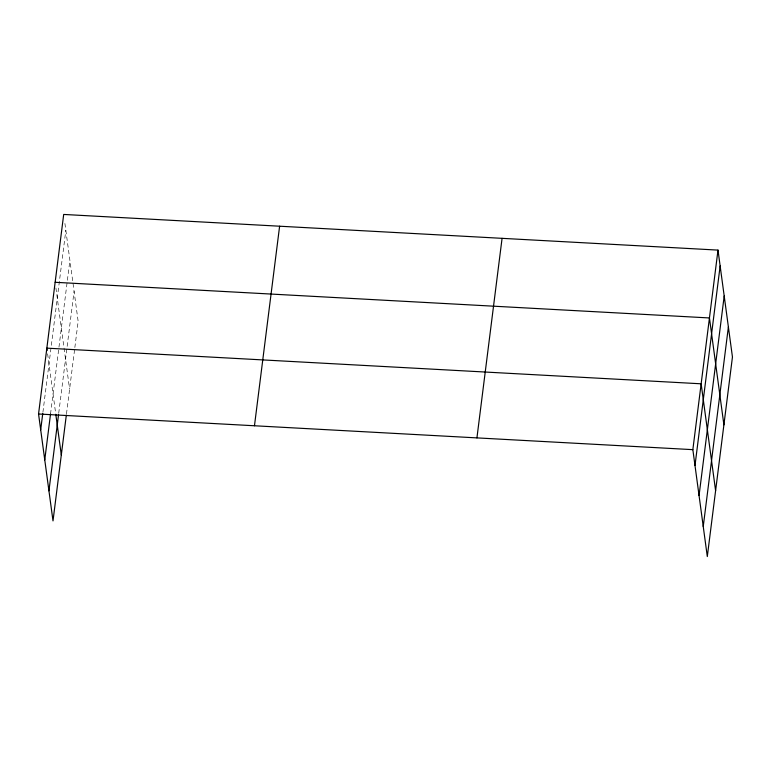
<?xml version="1.0" encoding="UTF-8"?>
<svg xmlns="http://www.w3.org/2000/svg" width="771" height="771" viewBox="0 0 771 771"><rect width="100%" height="100%" fill="white"/><g stroke="black" fill="none" stroke-linecap="round" stroke-linejoin="round"><path stroke-width="0.58" stroke-dasharray="3.85 2.89" d="M42.916 412.206L65.834 230.288M50.529 414.027L69.901 260.338M58.721 413.237L74.083 291.293M66.489 413.882L74.7 348.714M74.845 347.528L78.15 321.343L64.61 221.238M55.907 287.949L69.602 389.191M47.609 353.802L55.628 413.092"/><path stroke-width="1.16" d="M66.335 415.058L53.006 520.897L38.55 413.998L63.694 214.444L717.994 250.103L732.45 357.002L707.306 556.556L692.85 449.657L717.994 250.103M40.69 429.852L42.771 413.381M44.757 459.892L50.529 414.027M48.939 490.848L58.577 414.413M254.469 425.765L279.613 226.211M476.931 437.889L502.075 238.335M694.999 465.511L720.143 265.947M699.056 495.551L724.2 295.997M703.239 526.516L728.383 326.952M55.146 282.292L709.445 317.951L723.902 424.85M38.55 413.998L692.85 449.657M715.604 490.703L701.147 383.804L46.848 348.145L47.156 350.41M55.791 414.278L61.304 455.044"/></g></svg>
